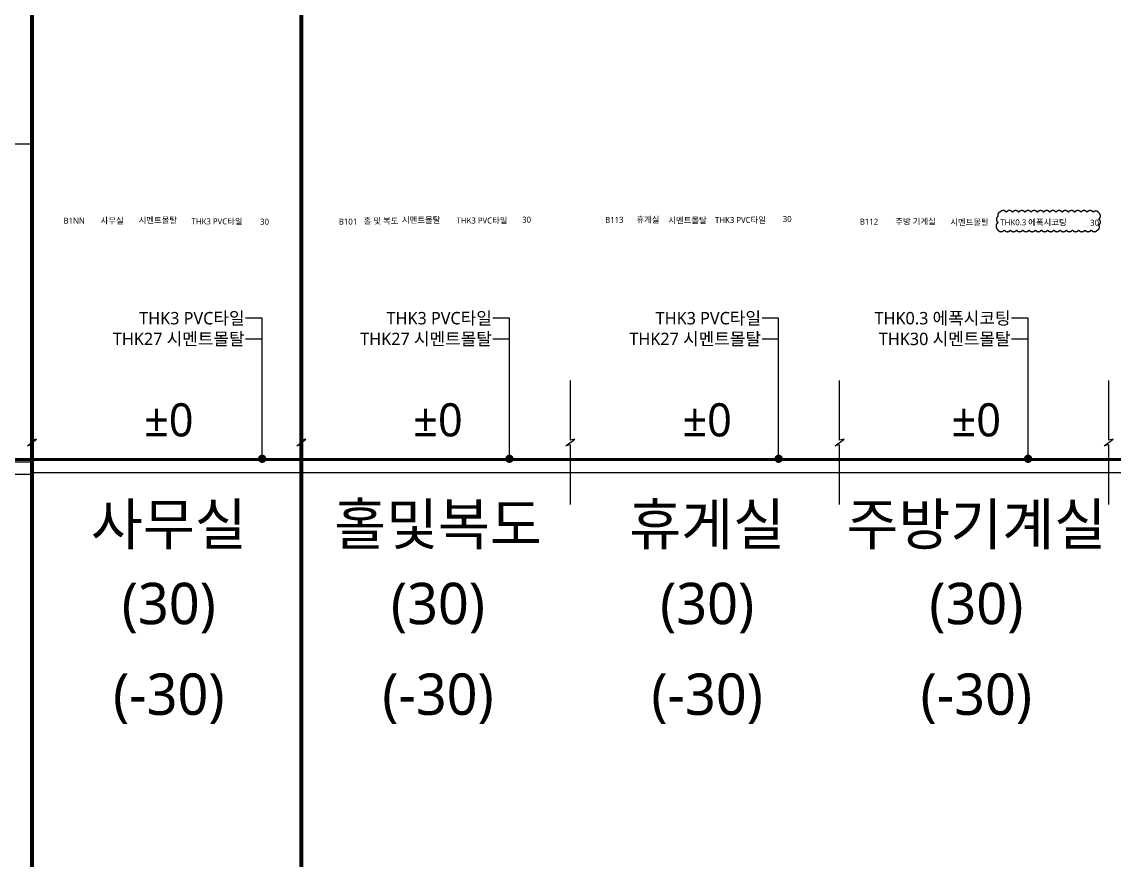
# Model space of a CAD drawing. Header units: millimetres. Extents: x 14892468 to 15300900, y -3565850 to -3401345.
# Drawn here: x 15022450 to 15048828, y -3486799 to -3466558 of the extents above; entities that cross this region are included whole.
import ezdxf
from ezdxf.enums import TextEntityAlignment as Align

# ---------------------------------------------------------------- set-up
doc = ezdxf.new("R2010")
doc.units = ezdxf.units.MM
doc.header["$LTSCALE"] = 100
doc.header["$MEASUREMENT"] = 0
doc.linetypes.add('ACAD_ISO03W100', pattern=[30, 12, -18])
doc.layers.get('0').update_dxf_attribs({"linetype": 'CONTINUOUS'})
doc.layers.get('Defpoints').update_dxf_attribs({"color": 171, "linetype": 'CONTINUOUS'})
doc.layers.add('check', color=30, linetype='CONTINUOUS', plot=False)
doc.layers.add('VE변경사항적용-20220616', color=10, linetype='CONTINUOUS', plot=False)
for name, color, linetype in [('FIN', 9, 'CONTINUOUS'), ('LED', 7, 'CONTINUOUS'), ('SYM', 7, 'CONTINUOUS'), ('TEXT(MIN)', 7, 'CONTINUOUS'), ('TEXT-기입', 6, 'CONTINUOUS')]:
    doc.layers.add(name, color=color, linetype=linetype)
doc.styles.add('CGS', font='cgse', dxfattribs={"bigfont": 'cgs'})
doc.styles.add('나눔바른고딕', font='NanumBarunGothic.ttf')
doc.dimstyles.new('NDIM 1200', dxfattribs={"dimscale": 500, "dimtxt": 3, "dimasz": 1, "dimexe": 2, "dimexo": 2, "dimgap": 1, "dimtad": 1, "dimdec": 0, "dimdsep": 46, "dimtxsty": 'CGS', "dimblk": 'DOT0', "dimcen": 1, "dimdle": 8, "dimclrd": 2, "dimclre": 2, "dimclrt": 2, "dimadec": 0, "dimazin": 0, "dimtfac": 1, "dimtdec": 0, "dimtix": 1, "dimtmove": 2, "dimatfit": 3, "dimldrblk": 'DOT0', "dimfxl": 1, "dimtolj": 1, "dimtzin": 0, "dimlwd": -1, "dimlwe": -1, "dimarcsym": 0})

# ---------------------------------------------------------------- blocks, each defined once
blk = doc.blocks.new('DOT0')
blk.add_line((-3, 0), (3, 0))
at = {"color": 6}
blk.add_circle((0, 0), 0.75, dxfattribs=at)

msp = doc.modelspace()

# ---------------------------------------------------------------- linework, layer by layer
at = {"color": 2, "ltscale": 0.1}
for points in [[(15016197, -3477177.6), (15022697, -3477177.6)], [(15022697, -3477137.6), (15029197, -3477137.6)], [(15029197, -3477137.6), (15035697, -3477137.6)], [(15035697, -3477137.6), (15042197, -3477137.6)], [(15042197, -3477137.6), (15048697, -3477137.6)], [(15048697, -3477137.6), (15055197, -3477137.6)], [(15016197, -3477477.6), (15022697, -3477477.6)], [(15022697, -3477437.6), (15029197, -3477437.6)], [(15029197, -3477437.6), (15035697, -3477437.6)], [(15035697, -3477437.6), (15042197, -3477437.6)], [(15042197, -3477437.6), (15048697, -3477437.6)], [(15048697, -3477437.6), (15055197, -3477437.6)]]:
    msp.add_lwpolyline(points, dxfattribs=at)
at = {"layer": 'check', "color": 40, "linetype": 'ACAD_ISO03W100', "ltscale": 0.05, "const_width": 100}
msp.add_lwpolyline([(15022697, -3446368.2), (15029197, -3446368.2), (15029197, -3561439.2), (15022697, -3561439.2)], close=True, dxfattribs=at)
at = {"layer": 'Defpoints', "ltscale": 0.1}
msp.add_line((15108716.8, -3477107.6), (14988529.8, -3477107.6), dxfattribs=at)
at = {"layer": 'FIN', "ltscale": 0.1}
for points in [[(15016197, -3477107.6), (15022697, -3477107.6)], [(15022697, -3477107.6), (15029197, -3477107.6)], [(15022697, -3477110.6), (15029197, -3477110.6)], [(15029197, -3477107.6), (15035697, -3477107.6)], [(15029197, -3477110.6), (15035697, -3477110.6)], [(15035697, -3477107.6), (15042197, -3477107.6)], [(15035697, -3477110.6), (15042197, -3477110.6)], [(15042197, -3477107.6), (15048697, -3477107.6)], [(15048697, -3477107.6), (15055197, -3477107.6)], [(15048697, -3477110.6), (15055197, -3477110.6)], [(15016197, -3477137.6), (15022697, -3477137.6)]]:
    msp.add_lwpolyline(points, dxfattribs=at)
at = {"layer": 'SYM', "color": 251, "ltscale": 1000, "true_color": 0x636466}
for points in [[(15022697, -3478215.2), (15022697, -3476769.2), (15022587, -3476796.2), (15022807, -3476634.2), (15022697, -3476661.2), (15022697, -3475215.2)], [(15029197, -3478215.2), (15029197, -3476769.2), (15029087, -3476796.2), (15029307, -3476634.2), (15029197, -3476661.2), (15029197, -3475215.2)], [(15035697, -3478215.2), (15035697, -3476769.2), (15035587, -3476796.2), (15035807, -3476634.2), (15035697, -3476661.2), (15035697, -3475215.2)], [(15042197, -3478215.2), (15042197, -3476769.2), (15042087, -3476796.2), (15042307, -3476634.2), (15042197, -3476661.2), (15042197, -3475215.2)], [(15048697, -3478215.2), (15048697, -3476769.2), (15048587, -3476796.2), (15048807, -3476634.2), (15048697, -3476661.2), (15048697, -3475215.2)]]:
    msp.add_lwpolyline(points, dxfattribs=at)
at = {"layer": 'TEXT(MIN)', "ltscale": 10000}
for p, q in [((15027853, -3474213), (15028253, -3474213)), ((15033825, -3474213), (15034225, -3474213)), ((15040325, -3474213), (15040725, -3474213)), ((15046350, -3474213), (15046750, -3474213))]:
    msp.add_line(p, q, dxfattribs=at)
at = {"layer": 'TEXT-기입', "color": 2}
msp.add_lwpolyline([(15009697, -3472774.6), (15009697, -3469501.9), (15022697, -3469501.9), (15022697, -3472774.6)], dxfattribs=at)
at = {"layer": 'VE변경사항적용-20220616', "linetype": 'ACAD_ISO03W100'}
msp.add_lwpolyline([(15046022.7, -3471585.5, 0.5205671), (15046172.7, -3471585.5, 0.5205671), (15046322.7, -3471585.5, 0.5205671), (15046472.7, -3471585.5, 0.5205671), (15046622.7, -3471585.5, 0.5205671), (15046772.7, -3471585.5, 0.5205671), (15046922.7, -3471585.5, 0.5205671), (15047072.7, -3471585.5, 0.5205671), (15047222.7, -3471585.5, 0.5205671), (15047372.7, -3471585.5, 0.5205671), (15047522.7, -3471585.5, 0.5205671), (15047672.7, -3471585.5, 0.5205671), (15047822.7, -3471585.5, 0.5205671), (15047972.7, -3471585.5, 0.5205671), (15048122.7, -3471585.5, 0.5205671), (15048272.7, -3471585.5, 0.5205671), (15048422.7, -3471585.5, 0.5205671), (15048457.7, -3471470.4, 0.5205671), (15048457.7, -3471320.4, 0.5205671), (15048457.7, -3471170.4, 0.5205671), (15048323.8, -3471154.3, 0.5205671), (15048173.8, -3471154.3, 0.5205671), (15048023.8, -3471154.3, 0.5205671), (15047873.8, -3471154.3, 0.5205671), (15047723.8, -3471154.3, 0.5205671), (15047573.8, -3471154.3, 0.5205671), (15047423.8, -3471154.3, 0.5205671), (15047273.8, -3471154.3, 0.5205671), (15047123.8, -3471154.3, 0.5205671), (15046973.8, -3471154.3, 0.5205671), (15046823.8, -3471154.3, 0.5205671), (15046673.8, -3471154.3, 0.5205671), (15046523.8, -3471154.3, 0.5205671), (15046373.8, -3471154.3, 0.5205671), (15046223.8, -3471154.3, 0.5205671), (15046073.8, -3471154.3, 0.5205671), (15046022.7, -3471253.2, 0.5205671), (15046022.7, -3471403.2, 0.5205671)], format="xyb", close=True, dxfattribs=at)

# ---------------------------------------------------------------- texts
at = {"layer": 'TEXT(MIN)', "style": '나눔바른고딕'}
for s, p in [('THK3 PVC타일', (15027828.4, -3473713)), ('THK3 PVC타일', (15033800.4, -3473713)), ('THK3 PVC타일', (15040300.4, -3473713)), ('THK0.3 에폭시코팅', (15046325.4, -3473713)), ('THK27 시멘트몰탈', (15027828.4, -3474213)), ('THK27 시멘트몰탈', (15033800.4, -3474213)), ('THK27 시멘트몰탈', (15040300.4, -3474213)), ('THK30 시멘트몰탈', (15046325.4, -3474213))]:
    msp.add_text(s, height=300, dxfattribs=at).set_placement(p, align=Align.MIDDLE_RIGHT)
at = {"layer": 'TEXT-기입', "style": '나눔바른고딕'}
for s, p in [('B1NN', (15023457.4, -3471433.2)), ('사무실', (15024352.3, -3471432)), ('시멘트몰탈', (15025270.4, -3471419.9)), ('THK3 PVC타일', (15026548.4, -3471449.2)), ('B101', (15030105.1, -3471453.4)), ('홀 및 복도', (15030703.1, -3471437.6)), ('시멘트몰탈', (15031630.2, -3471413.8)), ('THK3 PVC타일', (15032946.2, -3471426.4)), ('B113', (15036535.7, -3471411.2)), ('휴게실', (15037289.6, -3471407)), ('시멘트몰탈', (15038061.7, -3471424.2)), ('THK3 PVC타일', (15039188.7, -3471414.1)), ('B112', (15042686.1, -3471454.6)), ('주방 기계실', (15043543, -3471450.4)), ('시멘트몰탈', (15044873.1, -3471467.6)), ('THK0.3 에폭시코팅', (15046080.1, -3471472.6))]:
    msp.add_text(s, height=144, dxfattribs=at).set_placement(p)
for p in [(15028311.2, -3471383.2), (15034639, -3471334.1), (15040931.5, -3471318.1), (15048355.9, -3471406.6)]:
    msp.add_text('30', height=144, dxfattribs=at).set_placement(p, align=Align.MIDDLE_CENTER)
at = {"layer": 'TEXT-기입', "color": 6, "style": '나눔바른고딕'}
for s, height, p in [('±0', 800, (15025999.3, -3476167.6)), ('±0', 800, (15032499.3, -3476167.6)), ('±0', 800, (15038999.3, -3476167.6)), ('±0', 800, (15045499.3, -3476167.6)), ('사무실', 1000, (15025999.3, -3478687.2)), ('홀및복도', 1000, (15032499.3, -3478687.2)), ('휴게실', 1000, (15038999.3, -3478687.2)), ('주방기계실', 1000, (15045499.3, -3478687.2)), ('(30)', 1000, (15025999.3, -3480601.9)), ('(30)', 1000, (15032499.3, -3480601.9)), ('(30)', 1000, (15038999.3, -3480601.9)), ('(30)', 1000, (15045499.3, -3480601.9))]:
    msp.add_text(s, height=height, dxfattribs=at).set_placement(p, align=Align.MIDDLE_CENTER)
at = {"layer": 'TEXT-기입', "color": 4, "style": '나눔바른고딕'}
for p in [(15025999.3, -3482791.2), (15032499.3, -3482791.2), (15038999.3, -3482791.2), (15045499.3, -3482791.2)]:
    msp.add_text('(-30)', height=1000, dxfattribs=at).set_placement(p, align=Align.MIDDLE_CENTER)

# ---------------------------------------------------------------- leaders
at = {"layer": 'LED', "ltscale": 10000}
for points in [[(15028253, -3477107.6), (15028253, -3473713), (15027853, -3473713)], [(15034225, -3477107.6), (15034225, -3473713), (15033825, -3473713)], [(15040725, -3477107.6), (15040725, -3473713), (15040325, -3473713)], [(15046750, -3477107.6), (15046750, -3473713), (15046350, -3473713)]]:
    msp.add_leader(points, dimstyle='NDIM 1200', override={"dimasz": 0.4, "dimtad": 0, "dimclrd": 256, "dimldrblk": 'Dot'}, dxfattribs=at)

doc.saveas('drawing.dxf')
